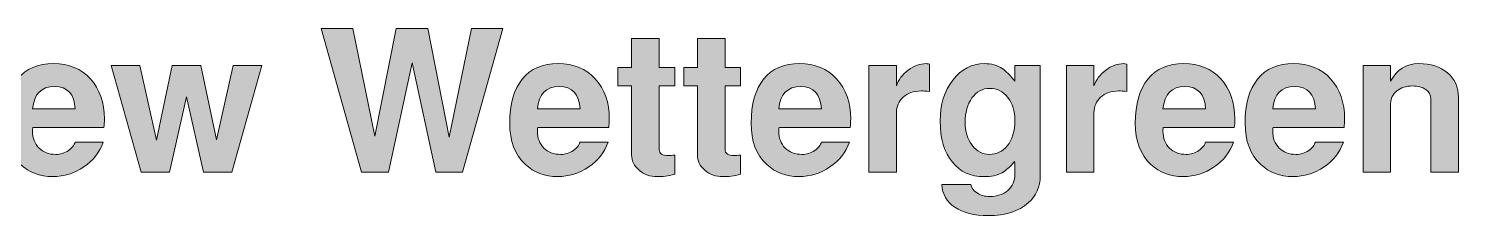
# Model space of a CAD drawing. Header units: inches. Extents: x 0.2 to 13, y -17.3 to -0.1.
# Drawn here: x 6.636 to 7.843, y -2.81 to -2.652 of the extents above; entities that cross this region are included whole.
import ezdxf

# ---------------------------------------------------------------- set-up
doc = ezdxf.new("R2010")
doc.units = ezdxf.units.IN
doc.header["$MEASUREMENT"] = 0
doc.layers.add('Layer 1', color=7, linetype='Continuous')

# ---------------------------------------------------------------- blocks, each defined once
blk = doc.blocks.new('block 15')
at = {"layer": 'Layer 1', "true_color": 0xed1f24}
h = blk.add_hatch(color=240, dxfattribs=at)
h.dxf.hatch_style = 2
h.paths.add_polyline_path([(7.0366, -2.6519), (7.0026, -2.7734), (6.9801, -2.7734), (6.96, -2.681), (6.94, -2.7734), (6.9174, -2.7734), (6.8834, -2.6519), (6.9099, -2.6519), (6.9286, -2.7429), (6.9467, -2.6519), (6.9732, -2.6519), (6.9914, -2.7439), (7.0101, -2.6519)])
h = blk.add_hatch(color=240, dxfattribs=at)
h.dxf.hatch_style = 2
edge = h.paths.add_edge_path()
edge.add_spline(control_points=[(7.1816, -2.7752), (7.1761, -2.7766), (7.1712, -2.7772), (7.1667, -2.7772), (7.1608, -2.7772), (7.1558, -2.7754), (7.1516, -2.7718), (7.1473, -2.7682), (7.1452, -2.7639), (7.1452, -2.7589), (7.1452, -2.7589), (7.1452, -2.7004), (7.1452, -2.7004), (7.1452, -2.7004), (7.1337, -2.7004), (7.1337, -2.7004), (7.1337, -2.7004), (7.1337, -2.6849), (7.1337, -2.6849), (7.1337, -2.6849), (7.1452, -2.6849), (7.1452, -2.6849), (7.1452, -2.6849), (7.1452, -2.6604), (7.1452, -2.6604), (7.1452, -2.6604), (7.1686, -2.6604), (7.1686, -2.6604), (7.1686, -2.6604), (7.1686, -2.6849), (7.1686, -2.6849), (7.1686, -2.6849), (7.1816, -2.6849), (7.1816, -2.6849), (7.1816, -2.6849), (7.1816, -2.7004), (7.1816, -2.7004), (7.1816, -2.7004), (7.1686, -2.7004), (7.1686, -2.7004), (7.1686, -2.7004), (7.1686, -2.7542), (7.1686, -2.7542), (7.1686, -2.7577), (7.1712, -2.7594), (7.1764, -2.7594), (7.1776, -2.7593), (7.1793, -2.7592), (7.1816, -2.759), (7.1816, -2.759), (7.1816, -2.7752), (7.1816, -2.7752)], knot_values=[0, 0, 0, 0, 1, 1, 1, 2, 2, 2, 3, 3, 3, 4, 4, 4, 5, 5, 5, 6, 6, 6, 7, 7, 7, 8, 8, 8, 9, 9, 9, 10, 10, 10, 11, 11, 11, 12, 12, 12, 13, 13, 13, 14, 14, 14, 15, 15, 15, 16, 16, 16, 17, 17, 17, 17], degree=3, periodic=1)
h = blk.add_hatch(color=240, dxfattribs=at)
h.dxf.hatch_style = 2
edge = h.paths.add_edge_path()
edge.add_spline(control_points=[(7.2371, -2.7752), (7.2316, -2.7766), (7.2267, -2.7772), (7.2222, -2.7772), (7.2163, -2.7772), (7.2113, -2.7754), (7.2071, -2.7718), (7.2028, -2.7682), (7.2007, -2.7639), (7.2007, -2.7589), (7.2007, -2.7589), (7.2007, -2.7004), (7.2007, -2.7004), (7.2007, -2.7004), (7.1892, -2.7004), (7.1892, -2.7004), (7.1892, -2.7004), (7.1892, -2.6849), (7.1892, -2.6849), (7.1892, -2.6849), (7.2007, -2.6849), (7.2007, -2.6849), (7.2007, -2.6849), (7.2007, -2.6604), (7.2007, -2.6604), (7.2007, -2.6604), (7.2241, -2.6604), (7.2241, -2.6604), (7.2241, -2.6604), (7.2241, -2.6849), (7.2241, -2.6849), (7.2241, -2.6849), (7.2371, -2.6849), (7.2371, -2.6849), (7.2371, -2.6849), (7.2371, -2.7004), (7.2371, -2.7004), (7.2371, -2.7004), (7.2241, -2.7004), (7.2241, -2.7004), (7.2241, -2.7004), (7.2241, -2.7542), (7.2241, -2.7542), (7.2241, -2.7577), (7.2267, -2.7594), (7.2319, -2.7594), (7.2331, -2.7593), (7.2348, -2.7592), (7.2371, -2.759), (7.2371, -2.759), (7.2371, -2.7752), (7.2371, -2.7752)], knot_values=[0, 0, 0, 0, 1, 1, 1, 2, 2, 2, 3, 3, 3, 4, 4, 4, 5, 5, 5, 6, 6, 6, 7, 7, 7, 8, 8, 8, 9, 9, 9, 10, 10, 10, 11, 11, 11, 12, 12, 12, 13, 13, 13, 14, 14, 14, 15, 15, 15, 16, 16, 16, 17, 17, 17, 17], degree=3, periodic=1)
h = blk.add_hatch(color=240, dxfattribs=at)
h.dxf.hatch_style = 2
edge = h.paths.add_edge_path()
edge.add_spline(control_points=[(6.7004, -2.7284), (6.7004, -2.7311), (6.7002, -2.7334), (6.6999, -2.7355), (6.6999, -2.7355), (6.6401, -2.7355), (6.6401, -2.7355), (6.6398, -2.7362), (6.6397, -2.7373), (6.6397, -2.7387), (6.6397, -2.7446), (6.6416, -2.7494), (6.6452, -2.753), (6.6488, -2.7566), (6.6536, -2.7584), (6.6594, -2.7584), (6.6632, -2.7584), (6.6668, -2.7573), (6.6701, -2.7551), (6.6731, -2.7529), (6.675, -2.7505), (6.6757, -2.7479), (6.6757, -2.7479), (6.6994, -2.7479), (6.6994, -2.7479), (6.6963, -2.7567), (6.6908, -2.7637), (6.683, -2.769), (6.6752, -2.7744), (6.6664, -2.7771), (6.6567, -2.7771), (6.646, -2.7771), (6.6369, -2.7737), (6.6296, -2.7669), (6.6208, -2.7588), (6.6164, -2.7472), (6.6164, -2.732), (6.6164, -2.7158), (6.6199, -2.7034), (6.627, -2.6946), (6.634, -2.6859), (6.6442, -2.6816), (6.6574, -2.6816), (6.6703, -2.6816), (6.6807, -2.6859), (6.6886, -2.6945), (6.6965, -2.7031), (6.7004, -2.7144), (6.7004, -2.7284)], knot_values=[0, 0, 0, 0, 1, 1, 1, 2, 2, 2, 3, 3, 3, 4, 4, 4, 5, 5, 5, 6, 6, 6, 7, 7, 7, 8, 8, 8, 9, 9, 9, 10, 10, 10, 11, 11, 11, 12, 12, 12, 13, 13, 13, 14, 14, 14, 15, 15, 15, 16, 16, 16, 16], degree=3, periodic=1)
edge = h.paths.add_edge_path()
edge.add_spline(control_points=[(6.6757, -2.7199), (6.6751, -2.7073), (6.6692, -2.701), (6.6582, -2.701), (6.6471, -2.701), (6.641, -2.7073), (6.6397, -2.7199), (6.6397, -2.7199), (6.6757, -2.7199), (6.6757, -2.7199)], knot_values=[0, 0, 0, 0, 1, 1, 1, 2, 2, 2, 3, 3, 3, 3], degree=3, periodic=1)
h = blk.add_hatch(color=240, dxfattribs=at)
h.dxf.hatch_style = 2
h.paths.add_polyline_path([(6.8331, -2.6831), (6.8079, -2.7734), (6.7839, -2.7734), (6.7697, -2.7096), (6.7554, -2.7734), (6.7314, -2.7734), (6.7062, -2.6831), (6.7304, -2.6831), (6.7444, -2.7462), (6.7576, -2.6831), (6.7817, -2.6831), (6.7949, -2.7461), (6.8089, -2.6831)])
h = blk.add_hatch(color=240, dxfattribs=at)
h.dxf.hatch_style = 2
edge = h.paths.add_edge_path()
edge.add_spline(control_points=[(7.1264, -2.7284), (7.1264, -2.7311), (7.1262, -2.7334), (7.1259, -2.7355), (7.1259, -2.7355), (7.0661, -2.7355), (7.0661, -2.7355), (7.0658, -2.7362), (7.0657, -2.7373), (7.0657, -2.7387), (7.0657, -2.7446), (7.0676, -2.7494), (7.0712, -2.753), (7.0748, -2.7566), (7.0795, -2.7584), (7.0854, -2.7584), (7.0892, -2.7584), (7.0928, -2.7573), (7.0961, -2.7551), (7.0991, -2.7529), (7.101, -2.7505), (7.1017, -2.7479), (7.1017, -2.7479), (7.1254, -2.7479), (7.1254, -2.7479), (7.1223, -2.7567), (7.1168, -2.7637), (7.109, -2.769), (7.1011, -2.7744), (7.0924, -2.7771), (7.0827, -2.7771), (7.072, -2.7771), (7.0629, -2.7737), (7.0556, -2.7669), (7.0468, -2.7588), (7.0424, -2.7472), (7.0424, -2.732), (7.0424, -2.7158), (7.0459, -2.7034), (7.053, -2.6946), (7.06, -2.6859), (7.0702, -2.6816), (7.0834, -2.6816), (7.0963, -2.6816), (7.1067, -2.6859), (7.1146, -2.6945), (7.1225, -2.7031), (7.1264, -2.7144), (7.1264, -2.7284)], knot_values=[0, 0, 0, 0, 1, 1, 1, 2, 2, 2, 3, 3, 3, 4, 4, 4, 5, 5, 5, 6, 6, 6, 7, 7, 7, 8, 8, 8, 9, 9, 9, 10, 10, 10, 11, 11, 11, 12, 12, 12, 13, 13, 13, 14, 14, 14, 15, 15, 15, 16, 16, 16, 16], degree=3, periodic=1)
edge = h.paths.add_edge_path()
edge.add_spline(control_points=[(7.1017, -2.7199), (7.1011, -2.7073), (7.0952, -2.701), (7.0842, -2.701), (7.0731, -2.701), (7.067, -2.7073), (7.0657, -2.7199), (7.0657, -2.7199), (7.1017, -2.7199), (7.1017, -2.7199)], knot_values=[0, 0, 0, 0, 1, 1, 1, 2, 2, 2, 3, 3, 3, 3], degree=3, periodic=1)
h = blk.add_hatch(color=240, dxfattribs=at)
h.dxf.hatch_style = 2
edge = h.paths.add_edge_path()
edge.add_spline(control_points=[(7.3301, -2.7284), (7.3301, -2.7311), (7.3299, -2.7334), (7.3296, -2.7355), (7.3296, -2.7355), (7.2697, -2.7355), (7.2697, -2.7355), (7.2695, -2.7362), (7.2694, -2.7373), (7.2694, -2.7387), (7.2694, -2.7446), (7.2712, -2.7494), (7.2748, -2.753), (7.2785, -2.7566), (7.2832, -2.7584), (7.289, -2.7584), (7.2929, -2.7584), (7.2965, -2.7573), (7.2998, -2.7551), (7.3028, -2.7529), (7.3046, -2.7505), (7.3054, -2.7479), (7.3054, -2.7479), (7.3291, -2.7479), (7.3291, -2.7479), (7.3259, -2.7567), (7.3205, -2.7637), (7.3126, -2.769), (7.3048, -2.7744), (7.2961, -2.7771), (7.2864, -2.7771), (7.2756, -2.7771), (7.2666, -2.7737), (7.2592, -2.7669), (7.2504, -2.7588), (7.2461, -2.7472), (7.2461, -2.732), (7.2461, -2.7158), (7.2496, -2.7034), (7.2566, -2.6946), (7.2637, -2.6859), (7.2738, -2.6816), (7.2871, -2.6816), (7.2999, -2.6816), (7.3103, -2.6859), (7.3182, -2.6945), (7.3261, -2.7031), (7.3301, -2.7144), (7.3301, -2.7284)], knot_values=[0, 0, 0, 0, 1, 1, 1, 2, 2, 2, 3, 3, 3, 4, 4, 4, 5, 5, 5, 6, 6, 6, 7, 7, 7, 8, 8, 8, 9, 9, 9, 10, 10, 10, 11, 11, 11, 12, 12, 12, 13, 13, 13, 14, 14, 14, 15, 15, 15, 16, 16, 16, 16], degree=3, periodic=1)
edge = h.paths.add_edge_path()
edge.add_spline(control_points=[(7.3054, -2.7199), (7.3047, -2.7073), (7.2989, -2.701), (7.2879, -2.701), (7.2768, -2.701), (7.2706, -2.7073), (7.2694, -2.7199), (7.2694, -2.7199), (7.3054, -2.7199), (7.3054, -2.7199)], knot_values=[0, 0, 0, 0, 1, 1, 1, 2, 2, 2, 3, 3, 3, 3], degree=3, periodic=1)
h = blk.add_hatch(color=240, dxfattribs=at)
h.dxf.hatch_style = 2
edge = h.paths.add_edge_path()
edge.add_spline(control_points=[(7.3966, -2.7052), (7.3934, -2.7049), (7.3912, -2.7047), (7.3897, -2.7047), (7.3832, -2.7047), (7.378, -2.7065), (7.3743, -2.71), (7.3706, -2.7135), (7.3687, -2.7179), (7.3687, -2.7232), (7.3687, -2.7232), (7.3687, -2.7734), (7.3687, -2.7734), (7.3687, -2.7734), (7.3454, -2.7734), (7.3454, -2.7734), (7.3454, -2.7734), (7.3454, -2.6831), (7.3454, -2.6831), (7.3454, -2.6831), (7.3687, -2.6831), (7.3687, -2.6831), (7.3687, -2.6831), (7.3687, -2.7005), (7.3687, -2.7005), (7.3704, -2.6952), (7.3737, -2.6907), (7.3787, -2.6871), (7.3837, -2.6834), (7.3887, -2.6816), (7.3937, -2.6816), (7.3943, -2.6816), (7.3952, -2.6817), (7.3966, -2.6819), (7.3966, -2.6819), (7.3966, -2.7052), (7.3966, -2.7052)], knot_values=[0, 0, 0, 0, 1, 1, 1, 2, 2, 2, 3, 3, 3, 4, 4, 4, 5, 5, 5, 6, 6, 6, 7, 7, 7, 8, 8, 8, 9, 9, 9, 10, 10, 10, 11, 11, 11, 12, 12, 12, 12], degree=3, periodic=1)
h = blk.add_hatch(color=240, dxfattribs=at)
h.dxf.hatch_style = 2
edge = h.paths.add_edge_path()
edge.add_spline(control_points=[(7.4901, -2.7767), (7.4901, -2.7857), (7.4867, -2.7933), (7.4799, -2.7994), (7.472, -2.8065), (7.4607, -2.8101), (7.4461, -2.8101), (7.4342, -2.8101), (7.4248, -2.8077), (7.418, -2.8031), (7.4111, -2.7985), (7.4075, -2.7921), (7.4069, -2.7839), (7.4069, -2.7839), (7.4314, -2.7839), (7.4314, -2.7839), (7.4319, -2.7866), (7.4337, -2.7889), (7.4367, -2.791), (7.4397, -2.793), (7.4433, -2.794), (7.4474, -2.794), (7.4537, -2.794), (7.4588, -2.7923), (7.4627, -2.7888), (7.4666, -2.7853), (7.4686, -2.7807), (7.4686, -2.7749), (7.4686, -2.7689), (7.4685, -2.7654), (7.4684, -2.7644), (7.4647, -2.7689), (7.4612, -2.7721), (7.4578, -2.7739), (7.4538, -2.7761), (7.4487, -2.7772), (7.4426, -2.7772), (7.4314, -2.7772), (7.4225, -2.7732), (7.4159, -2.765), (7.409, -2.7566), (7.4056, -2.745), (7.4056, -2.7302), (7.4056, -2.7164), (7.4091, -2.7049), (7.4163, -2.6955), (7.4234, -2.6862), (7.4323, -2.6816), (7.4428, -2.6816), (7.4487, -2.6816), (7.4538, -2.6829), (7.458, -2.6857), (7.4611, -2.6878), (7.4646, -2.6914), (7.4686, -2.6965), (7.4686, -2.6965), (7.4686, -2.6831), (7.4686, -2.6831), (7.4686, -2.6831), (7.4901, -2.6831), (7.4901, -2.6831), (7.4901, -2.6831), (7.4901, -2.7767), (7.4901, -2.7767)], knot_values=[0, 0, 0, 0, 1, 1, 1, 2, 2, 2, 3, 3, 3, 4, 4, 4, 5, 5, 5, 6, 6, 6, 7, 7, 7, 8, 8, 8, 9, 9, 9, 10, 10, 10, 11, 11, 11, 12, 12, 12, 13, 13, 13, 14, 14, 14, 15, 15, 15, 16, 16, 16, 17, 17, 17, 18, 18, 18, 19, 19, 19, 20, 20, 20, 21, 21, 21, 21], degree=3, periodic=1)
edge = h.paths.add_edge_path()
edge.add_spline(control_points=[(7.4686, -2.7296), (7.4686, -2.7218), (7.4666, -2.7153), (7.4626, -2.7102), (7.4586, -2.7051), (7.4535, -2.7025), (7.4474, -2.7025), (7.4412, -2.7025), (7.4362, -2.7052), (7.4324, -2.7106), (7.4286, -2.716), (7.4267, -2.7229), (7.4267, -2.7314), (7.4267, -2.739), (7.4287, -2.7455), (7.4326, -2.7506), (7.4366, -2.7558), (7.4414, -2.7584), (7.4471, -2.7584), (7.4533, -2.7584), (7.4583, -2.756), (7.4622, -2.7512), (7.4664, -2.746), (7.4686, -2.7388), (7.4686, -2.7296)], knot_values=[0, 0, 0, 0, 1, 1, 1, 2, 2, 2, 3, 3, 3, 4, 4, 4, 5, 5, 5, 6, 6, 6, 7, 7, 7, 8, 8, 8, 8], degree=3, periodic=1)
h = blk.add_hatch(color=240, dxfattribs=at)
h.dxf.hatch_style = 2
edge = h.paths.add_edge_path()
edge.add_spline(control_points=[(7.5632, -2.7052), (7.5601, -2.7049), (7.5578, -2.7047), (7.5564, -2.7047), (7.5498, -2.7047), (7.5447, -2.7065), (7.541, -2.71), (7.5373, -2.7135), (7.5354, -2.7179), (7.5354, -2.7232), (7.5354, -2.7232), (7.5354, -2.7734), (7.5354, -2.7734), (7.5354, -2.7734), (7.5121, -2.7734), (7.5121, -2.7734), (7.5121, -2.7734), (7.5121, -2.6831), (7.5121, -2.6831), (7.5121, -2.6831), (7.5354, -2.6831), (7.5354, -2.6831), (7.5354, -2.6831), (7.5354, -2.7005), (7.5354, -2.7005), (7.5371, -2.6952), (7.5404, -2.6907), (7.5454, -2.6871), (7.5504, -2.6834), (7.5554, -2.6816), (7.5604, -2.6816), (7.5609, -2.6816), (7.5619, -2.6817), (7.5632, -2.6819), (7.5632, -2.6819), (7.5632, -2.7052), (7.5632, -2.7052)], knot_values=[0, 0, 0, 0, 1, 1, 1, 2, 2, 2, 3, 3, 3, 4, 4, 4, 5, 5, 5, 6, 6, 6, 7, 7, 7, 8, 8, 8, 9, 9, 9, 10, 10, 10, 11, 11, 11, 12, 12, 12, 12], degree=3, periodic=1)
h = blk.add_hatch(color=240, dxfattribs=at)
h.dxf.hatch_style = 2
edge = h.paths.add_edge_path()
edge.add_spline(control_points=[(7.6542, -2.7284), (7.6542, -2.7311), (7.6541, -2.7334), (7.6537, -2.7355), (7.6537, -2.7355), (7.5939, -2.7355), (7.5939, -2.7355), (7.5937, -2.7362), (7.5936, -2.7373), (7.5936, -2.7387), (7.5936, -2.7446), (7.5954, -2.7494), (7.599, -2.753), (7.6026, -2.7566), (7.6074, -2.7584), (7.6132, -2.7584), (7.6171, -2.7584), (7.6206, -2.7573), (7.6239, -2.7551), (7.6269, -2.7529), (7.6288, -2.7505), (7.6296, -2.7479), (7.6296, -2.7479), (7.6532, -2.7479), (7.6532, -2.7479), (7.6501, -2.7567), (7.6446, -2.7637), (7.6368, -2.769), (7.629, -2.7744), (7.6202, -2.7771), (7.6106, -2.7771), (7.5998, -2.7771), (7.5907, -2.7737), (7.5834, -2.7669), (7.5746, -2.7588), (7.5702, -2.7472), (7.5702, -2.732), (7.5702, -2.7158), (7.5738, -2.7034), (7.5808, -2.6946), (7.5879, -2.6859), (7.598, -2.6816), (7.6112, -2.6816), (7.6241, -2.6816), (7.6345, -2.6859), (7.6424, -2.6945), (7.6503, -2.7031), (7.6542, -2.7144), (7.6542, -2.7284)], knot_values=[0, 0, 0, 0, 1, 1, 1, 2, 2, 2, 3, 3, 3, 4, 4, 4, 5, 5, 5, 6, 6, 6, 7, 7, 7, 8, 8, 8, 9, 9, 9, 10, 10, 10, 11, 11, 11, 12, 12, 12, 13, 13, 13, 14, 14, 14, 15, 15, 15, 16, 16, 16, 16], degree=3, periodic=1)
edge = h.paths.add_edge_path()
edge.add_spline(control_points=[(7.6296, -2.7199), (7.6289, -2.7073), (7.6231, -2.701), (7.6121, -2.701), (7.601, -2.701), (7.5948, -2.7073), (7.5936, -2.7199), (7.5936, -2.7199), (7.6296, -2.7199), (7.6296, -2.7199)], knot_values=[0, 0, 0, 0, 1, 1, 1, 2, 2, 2, 3, 3, 3, 3], degree=3, periodic=1)
h = blk.add_hatch(color=240, dxfattribs=at)
h.dxf.hatch_style = 2
edge = h.paths.add_edge_path()
edge.add_spline(control_points=[(7.7469, -2.7284), (7.7469, -2.7311), (7.7467, -2.7334), (7.7464, -2.7355), (7.7464, -2.7355), (7.6866, -2.7355), (7.6866, -2.7355), (7.6863, -2.7362), (7.6862, -2.7373), (7.6862, -2.7387), (7.6862, -2.7446), (7.688, -2.7494), (7.6917, -2.753), (7.6953, -2.7566), (7.7, -2.7584), (7.7059, -2.7584), (7.7097, -2.7584), (7.7133, -2.7573), (7.7166, -2.7551), (7.7196, -2.7529), (7.7215, -2.7505), (7.7222, -2.7479), (7.7222, -2.7479), (7.7459, -2.7479), (7.7459, -2.7479), (7.7428, -2.7567), (7.7373, -2.7637), (7.7295, -2.769), (7.7216, -2.7744), (7.7129, -2.7771), (7.7032, -2.7771), (7.6924, -2.7771), (7.6834, -2.7737), (7.6761, -2.7669), (7.6673, -2.7588), (7.6629, -2.7472), (7.6629, -2.732), (7.6629, -2.7158), (7.6664, -2.7034), (7.6735, -2.6946), (7.6805, -2.6859), (7.6907, -2.6816), (7.7039, -2.6816), (7.7168, -2.6816), (7.7272, -2.6859), (7.7351, -2.6945), (7.7429, -2.7031), (7.7469, -2.7144), (7.7469, -2.7284)], knot_values=[0, 0, 0, 0, 1, 1, 1, 2, 2, 2, 3, 3, 3, 4, 4, 4, 5, 5, 5, 6, 6, 6, 7, 7, 7, 8, 8, 8, 9, 9, 9, 10, 10, 10, 11, 11, 11, 12, 12, 12, 13, 13, 13, 14, 14, 14, 15, 15, 15, 16, 16, 16, 16], degree=3, periodic=1)
edge = h.paths.add_edge_path()
edge.add_spline(control_points=[(7.7222, -2.7199), (7.7216, -2.7073), (7.7157, -2.701), (7.7047, -2.701), (7.6936, -2.701), (7.6875, -2.7073), (7.6862, -2.7199), (7.6862, -2.7199), (7.7222, -2.7199), (7.7222, -2.7199)], knot_values=[0, 0, 0, 0, 1, 1, 1, 2, 2, 2, 3, 3, 3, 3], degree=3, periodic=1)
h = blk.add_hatch(color=240, dxfattribs=at)
h.dxf.hatch_style = 2
edge = h.paths.add_edge_path()
edge.add_spline(control_points=[(7.8429, -2.7734), (7.8429, -2.7734), (7.8196, -2.7734), (7.8196, -2.7734), (7.8196, -2.7734), (7.8196, -2.7114), (7.8196, -2.7114), (7.8196, -2.708), (7.8182, -2.7054), (7.8154, -2.7035), (7.8126, -2.7015), (7.8088, -2.7005), (7.8041, -2.7005), (7.7988, -2.7005), (7.7945, -2.7019), (7.791, -2.7047), (7.7875, -2.7075), (7.7857, -2.711), (7.7857, -2.7152), (7.7857, -2.7152), (7.7857, -2.7734), (7.7857, -2.7734), (7.7857, -2.7734), (7.7624, -2.7734), (7.7624, -2.7734), (7.7624, -2.7734), (7.7624, -2.6831), (7.7624, -2.6831), (7.7624, -2.6831), (7.7857, -2.6831), (7.7857, -2.6831), (7.7857, -2.6831), (7.7857, -2.6965), (7.7857, -2.6965), (7.7909, -2.6866), (7.7988, -2.6816), (7.8094, -2.6816), (7.8195, -2.6816), (7.8276, -2.6842), (7.8337, -2.6894), (7.8398, -2.6946), (7.8429, -2.7015), (7.8429, -2.71), (7.8429, -2.71), (7.8429, -2.7734), (7.8429, -2.7734)], knot_values=[0, 0, 0, 0, 1, 1, 1, 2, 2, 2, 3, 3, 3, 4, 4, 4, 5, 5, 5, 6, 6, 6, 7, 7, 7, 8, 8, 8, 9, 9, 9, 10, 10, 10, 11, 11, 11, 12, 12, 12, 13, 13, 13, 14, 14, 14, 15, 15, 15, 15], degree=3, periodic=1)
at = {"layer": 'Layer 1', "lineweight": 0}
for points in [[(7.0366, -2.6519), (7.0026, -2.7734), (6.9801, -2.7734), (6.96, -2.681), (6.94, -2.7734), (6.9174, -2.7734), (6.8834, -2.6519), (6.9099, -2.6519), (6.9286, -2.7429), (6.9467, -2.6519), (6.9732, -2.6519), (6.9914, -2.7439), (7.0101, -2.6519), (7.0366, -2.6519)], [(6.8331, -2.6831), (6.8079, -2.7734), (6.7839, -2.7734), (6.7697, -2.7096), (6.7554, -2.7734), (6.7314, -2.7734), (6.7062, -2.6831), (6.7304, -2.6831), (6.7444, -2.7462), (6.7576, -2.6831), (6.7817, -2.6831), (6.7949, -2.7461), (6.8089, -2.6831), (6.8331, -2.6831)]]:
    blk.add_lwpolyline(points, dxfattribs=at)
for points, knots in [([(7.1816, -2.7752), (7.1761, -2.7766), (7.1712, -2.7772), (7.1667, -2.7772), (7.1608, -2.7772), (7.1558, -2.7754), (7.1516, -2.7718), (7.1473, -2.7682), (7.1452, -2.7639), (7.1452, -2.7589), (7.1452, -2.7589), (7.1452, -2.7004), (7.1452, -2.7004), (7.1452, -2.7004), (7.1337, -2.7004), (7.1337, -2.7004), (7.1337, -2.7004), (7.1337, -2.6849), (7.1337, -2.6849), (7.1337, -2.6849), (7.1452, -2.6849), (7.1452, -2.6849), (7.1452, -2.6849), (7.1452, -2.6604), (7.1452, -2.6604), (7.1452, -2.6604), (7.1686, -2.6604), (7.1686, -2.6604), (7.1686, -2.6604), (7.1686, -2.6849), (7.1686, -2.6849), (7.1686, -2.6849), (7.1816, -2.6849), (7.1816, -2.6849), (7.1816, -2.6849), (7.1816, -2.7004), (7.1816, -2.7004), (7.1816, -2.7004), (7.1686, -2.7004), (7.1686, -2.7004), (7.1686, -2.7004), (7.1686, -2.7542), (7.1686, -2.7542), (7.1686, -2.7577), (7.1712, -2.7594), (7.1764, -2.7594), (7.1776, -2.7593), (7.1793, -2.7592), (7.1816, -2.759), (7.1816, -2.759), (7.1816, -2.7752), (7.1816, -2.7752)], [0, 0, 0, 0, 1, 1, 1, 2, 2, 2, 3, 3, 3, 4, 4, 4, 5, 5, 5, 6, 6, 6, 7, 7, 7, 8, 8, 8, 9, 9, 9, 10, 10, 10, 11, 11, 11, 12, 12, 12, 13, 13, 13, 14, 14, 14, 15, 15, 15, 16, 16, 16, 17, 17, 17, 17]), ([(7.2371, -2.7752), (7.2316, -2.7766), (7.2267, -2.7772), (7.2222, -2.7772), (7.2163, -2.7772), (7.2113, -2.7754), (7.2071, -2.7718), (7.2028, -2.7682), (7.2007, -2.7639), (7.2007, -2.7589), (7.2007, -2.7589), (7.2007, -2.7004), (7.2007, -2.7004), (7.2007, -2.7004), (7.1892, -2.7004), (7.1892, -2.7004), (7.1892, -2.7004), (7.1892, -2.6849), (7.1892, -2.6849), (7.1892, -2.6849), (7.2007, -2.6849), (7.2007, -2.6849), (7.2007, -2.6849), (7.2007, -2.6604), (7.2007, -2.6604), (7.2007, -2.6604), (7.2241, -2.6604), (7.2241, -2.6604), (7.2241, -2.6604), (7.2241, -2.6849), (7.2241, -2.6849), (7.2241, -2.6849), (7.2371, -2.6849), (7.2371, -2.6849), (7.2371, -2.6849), (7.2371, -2.7004), (7.2371, -2.7004), (7.2371, -2.7004), (7.2241, -2.7004), (7.2241, -2.7004), (7.2241, -2.7004), (7.2241, -2.7542), (7.2241, -2.7542), (7.2241, -2.7577), (7.2267, -2.7594), (7.2319, -2.7594), (7.2331, -2.7593), (7.2348, -2.7592), (7.2371, -2.759), (7.2371, -2.759), (7.2371, -2.7752), (7.2371, -2.7752)], [0, 0, 0, 0, 1, 1, 1, 2, 2, 2, 3, 3, 3, 4, 4, 4, 5, 5, 5, 6, 6, 6, 7, 7, 7, 8, 8, 8, 9, 9, 9, 10, 10, 10, 11, 11, 11, 12, 12, 12, 13, 13, 13, 14, 14, 14, 15, 15, 15, 16, 16, 16, 17, 17, 17, 17]), ([(6.7004, -2.7284), (6.7004, -2.7311), (6.7002, -2.7334), (6.6999, -2.7355), (6.6999, -2.7355), (6.6401, -2.7355), (6.6401, -2.7355), (6.6398, -2.7362), (6.6397, -2.7373), (6.6397, -2.7387), (6.6397, -2.7446), (6.6416, -2.7494), (6.6452, -2.753), (6.6488, -2.7566), (6.6536, -2.7584), (6.6594, -2.7584), (6.6632, -2.7584), (6.6668, -2.7573), (6.6701, -2.7551), (6.6731, -2.7529), (6.675, -2.7505), (6.6757, -2.7479), (6.6757, -2.7479), (6.6994, -2.7479), (6.6994, -2.7479), (6.6963, -2.7567), (6.6908, -2.7637), (6.683, -2.769), (6.6752, -2.7744), (6.6664, -2.7771), (6.6567, -2.7771), (6.646, -2.7771), (6.6369, -2.7737), (6.6296, -2.7669), (6.6208, -2.7588), (6.6164, -2.7472), (6.6164, -2.732), (6.6164, -2.7158), (6.6199, -2.7034), (6.627, -2.6946), (6.634, -2.6859), (6.6442, -2.6816), (6.6574, -2.6816), (6.6703, -2.6816), (6.6807, -2.6859), (6.6886, -2.6945), (6.6965, -2.7031), (6.7004, -2.7144), (6.7004, -2.7284)], [0, 0, 0, 0, 1, 1, 1, 2, 2, 2, 3, 3, 3, 4, 4, 4, 5, 5, 5, 6, 6, 6, 7, 7, 7, 8, 8, 8, 9, 9, 9, 10, 10, 10, 11, 11, 11, 12, 12, 12, 13, 13, 13, 14, 14, 14, 15, 15, 15, 16, 16, 16, 16]), ([(7.1264, -2.7284), (7.1264, -2.7311), (7.1262, -2.7334), (7.1259, -2.7355), (7.1259, -2.7355), (7.0661, -2.7355), (7.0661, -2.7355), (7.0658, -2.7362), (7.0657, -2.7373), (7.0657, -2.7387), (7.0657, -2.7446), (7.0676, -2.7494), (7.0712, -2.753), (7.0748, -2.7566), (7.0795, -2.7584), (7.0854, -2.7584), (7.0892, -2.7584), (7.0928, -2.7573), (7.0961, -2.7551), (7.0991, -2.7529), (7.101, -2.7505), (7.1017, -2.7479), (7.1017, -2.7479), (7.1254, -2.7479), (7.1254, -2.7479), (7.1223, -2.7567), (7.1168, -2.7637), (7.109, -2.769), (7.1011, -2.7744), (7.0924, -2.7771), (7.0827, -2.7771), (7.072, -2.7771), (7.0629, -2.7737), (7.0556, -2.7669), (7.0468, -2.7588), (7.0424, -2.7472), (7.0424, -2.732), (7.0424, -2.7158), (7.0459, -2.7034), (7.053, -2.6946), (7.06, -2.6859), (7.0702, -2.6816), (7.0834, -2.6816), (7.0963, -2.6816), (7.1067, -2.6859), (7.1146, -2.6945), (7.1225, -2.7031), (7.1264, -2.7144), (7.1264, -2.7284)], [0, 0, 0, 0, 1, 1, 1, 2, 2, 2, 3, 3, 3, 4, 4, 4, 5, 5, 5, 6, 6, 6, 7, 7, 7, 8, 8, 8, 9, 9, 9, 10, 10, 10, 11, 11, 11, 12, 12, 12, 13, 13, 13, 14, 14, 14, 15, 15, 15, 16, 16, 16, 16]), ([(7.3301, -2.7284), (7.3301, -2.7311), (7.3299, -2.7334), (7.3296, -2.7355), (7.3296, -2.7355), (7.2697, -2.7355), (7.2697, -2.7355), (7.2695, -2.7362), (7.2694, -2.7373), (7.2694, -2.7387), (7.2694, -2.7446), (7.2712, -2.7494), (7.2748, -2.753), (7.2785, -2.7566), (7.2832, -2.7584), (7.289, -2.7584), (7.2929, -2.7584), (7.2965, -2.7573), (7.2998, -2.7551), (7.3028, -2.7529), (7.3046, -2.7505), (7.3054, -2.7479), (7.3054, -2.7479), (7.3291, -2.7479), (7.3291, -2.7479), (7.3259, -2.7567), (7.3205, -2.7637), (7.3126, -2.769), (7.3048, -2.7744), (7.2961, -2.7771), (7.2864, -2.7771), (7.2756, -2.7771), (7.2666, -2.7737), (7.2592, -2.7669), (7.2504, -2.7588), (7.2461, -2.7472), (7.2461, -2.732), (7.2461, -2.7158), (7.2496, -2.7034), (7.2566, -2.6946), (7.2637, -2.6859), (7.2738, -2.6816), (7.2871, -2.6816), (7.2999, -2.6816), (7.3103, -2.6859), (7.3182, -2.6945), (7.3261, -2.7031), (7.3301, -2.7144), (7.3301, -2.7284)], [0, 0, 0, 0, 1, 1, 1, 2, 2, 2, 3, 3, 3, 4, 4, 4, 5, 5, 5, 6, 6, 6, 7, 7, 7, 8, 8, 8, 9, 9, 9, 10, 10, 10, 11, 11, 11, 12, 12, 12, 13, 13, 13, 14, 14, 14, 15, 15, 15, 16, 16, 16, 16]), ([(7.3966, -2.7052), (7.3934, -2.7049), (7.3912, -2.7047), (7.3897, -2.7047), (7.3832, -2.7047), (7.378, -2.7065), (7.3743, -2.71), (7.3706, -2.7135), (7.3687, -2.7179), (7.3687, -2.7232), (7.3687, -2.7232), (7.3687, -2.7734), (7.3687, -2.7734), (7.3687, -2.7734), (7.3454, -2.7734), (7.3454, -2.7734), (7.3454, -2.7734), (7.3454, -2.6831), (7.3454, -2.6831), (7.3454, -2.6831), (7.3687, -2.6831), (7.3687, -2.6831), (7.3687, -2.6831), (7.3687, -2.7005), (7.3687, -2.7005), (7.3704, -2.6952), (7.3737, -2.6907), (7.3787, -2.6871), (7.3837, -2.6834), (7.3887, -2.6816), (7.3937, -2.6816), (7.3943, -2.6816), (7.3952, -2.6817), (7.3966, -2.6819), (7.3966, -2.6819), (7.3966, -2.7052), (7.3966, -2.7052)], [0, 0, 0, 0, 1, 1, 1, 2, 2, 2, 3, 3, 3, 4, 4, 4, 5, 5, 5, 6, 6, 6, 7, 7, 7, 8, 8, 8, 9, 9, 9, 10, 10, 10, 11, 11, 11, 12, 12, 12, 12]), ([(7.4901, -2.7767), (7.4901, -2.7857), (7.4867, -2.7933), (7.4799, -2.7994), (7.472, -2.8065), (7.4607, -2.8101), (7.4461, -2.8101), (7.4342, -2.8101), (7.4248, -2.8077), (7.418, -2.8031), (7.4111, -2.7985), (7.4075, -2.7921), (7.4069, -2.7839), (7.4069, -2.7839), (7.4314, -2.7839), (7.4314, -2.7839), (7.4319, -2.7866), (7.4337, -2.7889), (7.4367, -2.791), (7.4397, -2.793), (7.4433, -2.794), (7.4474, -2.794), (7.4537, -2.794), (7.4588, -2.7923), (7.4627, -2.7888), (7.4666, -2.7853), (7.4686, -2.7807), (7.4686, -2.7749), (7.4686, -2.7689), (7.4685, -2.7654), (7.4684, -2.7644), (7.4647, -2.7689), (7.4612, -2.7721), (7.4578, -2.7739), (7.4538, -2.7761), (7.4487, -2.7772), (7.4426, -2.7772), (7.4314, -2.7772), (7.4225, -2.7732), (7.4159, -2.765), (7.409, -2.7566), (7.4056, -2.745), (7.4056, -2.7302), (7.4056, -2.7164), (7.4091, -2.7049), (7.4163, -2.6955), (7.4234, -2.6862), (7.4323, -2.6816), (7.4428, -2.6816), (7.4487, -2.6816), (7.4538, -2.6829), (7.458, -2.6857), (7.4611, -2.6878), (7.4646, -2.6914), (7.4686, -2.6965), (7.4686, -2.6965), (7.4686, -2.6831), (7.4686, -2.6831), (7.4686, -2.6831), (7.4901, -2.6831), (7.4901, -2.6831), (7.4901, -2.6831), (7.4901, -2.7767), (7.4901, -2.7767)], [0, 0, 0, 0, 1, 1, 1, 2, 2, 2, 3, 3, 3, 4, 4, 4, 5, 5, 5, 6, 6, 6, 7, 7, 7, 8, 8, 8, 9, 9, 9, 10, 10, 10, 11, 11, 11, 12, 12, 12, 13, 13, 13, 14, 14, 14, 15, 15, 15, 16, 16, 16, 17, 17, 17, 18, 18, 18, 19, 19, 19, 20, 20, 20, 21, 21, 21, 21]), ([(7.5632, -2.7052), (7.5601, -2.7049), (7.5578, -2.7047), (7.5564, -2.7047), (7.5498, -2.7047), (7.5447, -2.7065), (7.541, -2.71), (7.5373, -2.7135), (7.5354, -2.7179), (7.5354, -2.7232), (7.5354, -2.7232), (7.5354, -2.7734), (7.5354, -2.7734), (7.5354, -2.7734), (7.5121, -2.7734), (7.5121, -2.7734), (7.5121, -2.7734), (7.5121, -2.6831), (7.5121, -2.6831), (7.5121, -2.6831), (7.5354, -2.6831), (7.5354, -2.6831), (7.5354, -2.6831), (7.5354, -2.7005), (7.5354, -2.7005), (7.5371, -2.6952), (7.5404, -2.6907), (7.5454, -2.6871), (7.5504, -2.6834), (7.5554, -2.6816), (7.5604, -2.6816), (7.5609, -2.6816), (7.5619, -2.6817), (7.5632, -2.6819), (7.5632, -2.6819), (7.5632, -2.7052), (7.5632, -2.7052)], [0, 0, 0, 0, 1, 1, 1, 2, 2, 2, 3, 3, 3, 4, 4, 4, 5, 5, 5, 6, 6, 6, 7, 7, 7, 8, 8, 8, 9, 9, 9, 10, 10, 10, 11, 11, 11, 12, 12, 12, 12]), ([(7.6542, -2.7284), (7.6542, -2.7311), (7.6541, -2.7334), (7.6537, -2.7355), (7.6537, -2.7355), (7.5939, -2.7355), (7.5939, -2.7355), (7.5937, -2.7362), (7.5936, -2.7373), (7.5936, -2.7387), (7.5936, -2.7446), (7.5954, -2.7494), (7.599, -2.753), (7.6026, -2.7566), (7.6074, -2.7584), (7.6132, -2.7584), (7.6171, -2.7584), (7.6206, -2.7573), (7.6239, -2.7551), (7.6269, -2.7529), (7.6288, -2.7505), (7.6296, -2.7479), (7.6296, -2.7479), (7.6532, -2.7479), (7.6532, -2.7479), (7.6501, -2.7567), (7.6446, -2.7637), (7.6368, -2.769), (7.629, -2.7744), (7.6202, -2.7771), (7.6106, -2.7771), (7.5998, -2.7771), (7.5907, -2.7737), (7.5834, -2.7669), (7.5746, -2.7588), (7.5702, -2.7472), (7.5702, -2.732), (7.5702, -2.7158), (7.5738, -2.7034), (7.5808, -2.6946), (7.5879, -2.6859), (7.598, -2.6816), (7.6112, -2.6816), (7.6241, -2.6816), (7.6345, -2.6859), (7.6424, -2.6945), (7.6503, -2.7031), (7.6542, -2.7144), (7.6542, -2.7284)], [0, 0, 0, 0, 1, 1, 1, 2, 2, 2, 3, 3, 3, 4, 4, 4, 5, 5, 5, 6, 6, 6, 7, 7, 7, 8, 8, 8, 9, 9, 9, 10, 10, 10, 11, 11, 11, 12, 12, 12, 13, 13, 13, 14, 14, 14, 15, 15, 15, 16, 16, 16, 16]), ([(7.7469, -2.7284), (7.7469, -2.7311), (7.7467, -2.7334), (7.7464, -2.7355), (7.7464, -2.7355), (7.6866, -2.7355), (7.6866, -2.7355), (7.6863, -2.7362), (7.6862, -2.7373), (7.6862, -2.7387), (7.6862, -2.7446), (7.688, -2.7494), (7.6917, -2.753), (7.6953, -2.7566), (7.7, -2.7584), (7.7059, -2.7584), (7.7097, -2.7584), (7.7133, -2.7573), (7.7166, -2.7551), (7.7196, -2.7529), (7.7215, -2.7505), (7.7222, -2.7479), (7.7222, -2.7479), (7.7459, -2.7479), (7.7459, -2.7479), (7.7428, -2.7567), (7.7373, -2.7637), (7.7295, -2.769), (7.7216, -2.7744), (7.7129, -2.7771), (7.7032, -2.7771), (7.6924, -2.7771), (7.6834, -2.7737), (7.6761, -2.7669), (7.6673, -2.7588), (7.6629, -2.7472), (7.6629, -2.732), (7.6629, -2.7158), (7.6664, -2.7034), (7.6735, -2.6946), (7.6805, -2.6859), (7.6907, -2.6816), (7.7039, -2.6816), (7.7168, -2.6816), (7.7272, -2.6859), (7.7351, -2.6945), (7.7429, -2.7031), (7.7469, -2.7144), (7.7469, -2.7284)], [0, 0, 0, 0, 1, 1, 1, 2, 2, 2, 3, 3, 3, 4, 4, 4, 5, 5, 5, 6, 6, 6, 7, 7, 7, 8, 8, 8, 9, 9, 9, 10, 10, 10, 11, 11, 11, 12, 12, 12, 13, 13, 13, 14, 14, 14, 15, 15, 15, 16, 16, 16, 16]), ([(7.8429, -2.7734), (7.8429, -2.7734), (7.8196, -2.7734), (7.8196, -2.7734), (7.8196, -2.7734), (7.8196, -2.7114), (7.8196, -2.7114), (7.8196, -2.708), (7.8182, -2.7054), (7.8154, -2.7035), (7.8126, -2.7015), (7.8088, -2.7005), (7.8041, -2.7005), (7.7988, -2.7005), (7.7945, -2.7019), (7.791, -2.7047), (7.7875, -2.7075), (7.7857, -2.711), (7.7857, -2.7152), (7.7857, -2.7152), (7.7857, -2.7734), (7.7857, -2.7734), (7.7857, -2.7734), (7.7624, -2.7734), (7.7624, -2.7734), (7.7624, -2.7734), (7.7624, -2.6831), (7.7624, -2.6831), (7.7624, -2.6831), (7.7857, -2.6831), (7.7857, -2.6831), (7.7857, -2.6831), (7.7857, -2.6965), (7.7857, -2.6965), (7.7909, -2.6866), (7.7988, -2.6816), (7.8094, -2.6816), (7.8195, -2.6816), (7.8276, -2.6842), (7.8337, -2.6894), (7.8398, -2.6946), (7.8429, -2.7015), (7.8429, -2.71), (7.8429, -2.71), (7.8429, -2.7734), (7.8429, -2.7734)], [0, 0, 0, 0, 1, 1, 1, 2, 2, 2, 3, 3, 3, 4, 4, 4, 5, 5, 5, 6, 6, 6, 7, 7, 7, 8, 8, 8, 9, 9, 9, 10, 10, 10, 11, 11, 11, 12, 12, 12, 13, 13, 13, 14, 14, 14, 15, 15, 15, 15]), ([(6.6757, -2.7199), (6.6751, -2.7073), (6.6692, -2.701), (6.6582, -2.701), (6.6471, -2.701), (6.641, -2.7073), (6.6397, -2.7199), (6.6397, -2.7199), (6.6757, -2.7199), (6.6757, -2.7199)], [0, 0, 0, 0, 1, 1, 1, 2, 2, 2, 3, 3, 3, 3]), ([(7.1017, -2.7199), (7.1011, -2.7073), (7.0952, -2.701), (7.0842, -2.701), (7.0731, -2.701), (7.067, -2.7073), (7.0657, -2.7199), (7.0657, -2.7199), (7.1017, -2.7199), (7.1017, -2.7199)], [0, 0, 0, 0, 1, 1, 1, 2, 2, 2, 3, 3, 3, 3]), ([(7.3054, -2.7199), (7.3047, -2.7073), (7.2989, -2.701), (7.2879, -2.701), (7.2768, -2.701), (7.2706, -2.7073), (7.2694, -2.7199), (7.2694, -2.7199), (7.3054, -2.7199), (7.3054, -2.7199)], [0, 0, 0, 0, 1, 1, 1, 2, 2, 2, 3, 3, 3, 3]), ([(7.6296, -2.7199), (7.6289, -2.7073), (7.6231, -2.701), (7.6121, -2.701), (7.601, -2.701), (7.5948, -2.7073), (7.5936, -2.7199), (7.5936, -2.7199), (7.6296, -2.7199), (7.6296, -2.7199)], [0, 0, 0, 0, 1, 1, 1, 2, 2, 2, 3, 3, 3, 3]), ([(7.7222, -2.7199), (7.7216, -2.7073), (7.7157, -2.701), (7.7047, -2.701), (7.6936, -2.701), (7.6875, -2.7073), (7.6862, -2.7199), (7.6862, -2.7199), (7.7222, -2.7199), (7.7222, -2.7199)], [0, 0, 0, 0, 1, 1, 1, 2, 2, 2, 3, 3, 3, 3]), ([(7.4686, -2.7296), (7.4686, -2.7218), (7.4666, -2.7153), (7.4626, -2.7102), (7.4586, -2.7051), (7.4535, -2.7025), (7.4474, -2.7025), (7.4412, -2.7025), (7.4362, -2.7052), (7.4324, -2.7106), (7.4286, -2.716), (7.4267, -2.7229), (7.4267, -2.7314), (7.4267, -2.739), (7.4287, -2.7455), (7.4326, -2.7506), (7.4366, -2.7558), (7.4414, -2.7584), (7.4471, -2.7584), (7.4533, -2.7584), (7.4583, -2.756), (7.4622, -2.7512), (7.4664, -2.746), (7.4686, -2.7388), (7.4686, -2.7296)], [0, 0, 0, 0, 1, 1, 1, 2, 2, 2, 3, 3, 3, 4, 4, 4, 5, 5, 5, 6, 6, 6, 7, 7, 7, 8, 8, 8, 8])]:
    blk.add_open_spline(points, degree=3, knots=knots, dxfattribs=at)
blk = doc.blocks.new('block 13')
at = {"layer": 'Layer 1'}
blk.add_blockref('block 15', (0, 0), dxfattribs=at)
blk = doc.blocks.new('block 12')
at = {"layer": 'Layer 1'}
blk.add_blockref('block 13', (0, 0), dxfattribs=at)

msp = doc.modelspace()

# ---------------------------------------------------------------- block references
at = {"layer": 'Layer 1'}
msp.add_blockref('block 12', (0, 0), dxfattribs=at)

doc.saveas('drawing.dxf')
